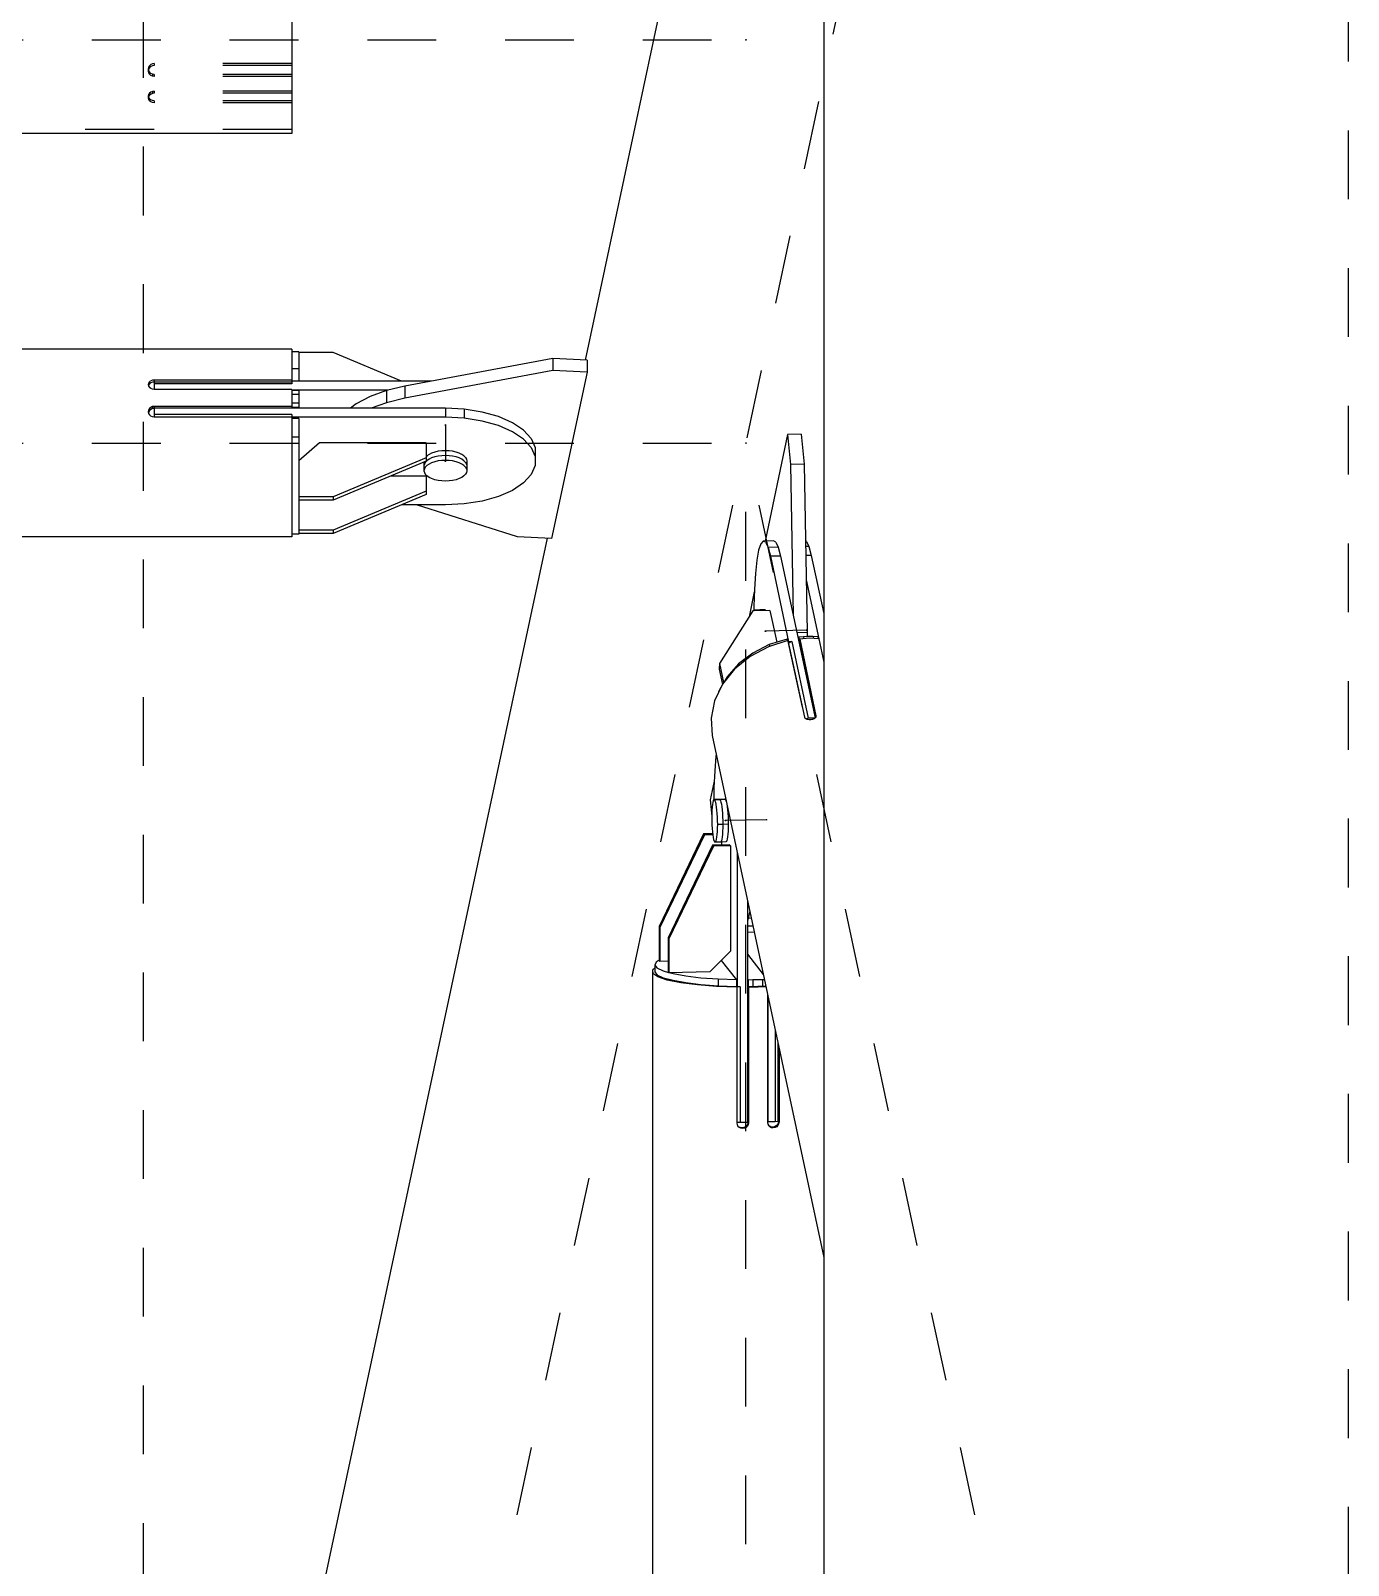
# Model space of a CAD drawing. Header units: millimetres. Extents: x 149919 to 150445, y 136651 to 136866.
# Drawn here: x 150263.599 to 150265.513, y 136703.645 to 136705.875 of the extents above; entities that cross this region are included whole.
import ezdxf

# ---------------------------------------------------------------- set-up
doc = ezdxf.new("R2010")
doc.units = ezdxf.units.MM
doc.header["$LTSCALE"] = 0.25
for name, pattern in [('CENTER', [50.8, 31.75, -6.35, 6.35, -6.35]), ('XKITLINE00', [0]), ('XKITLINE02', [4, 2, -2]), ('XKITLINE03', [6, 3, -1, 1, -1])]:
    doc.linetypes.add(name, pattern=pattern)

# ---------------------------------------------------------------- blocks, each defined once
blk = doc.blocks.new('çatıı')
at = {"color": 8, "linetype": 'CENTER'}
for p, q in [((12195, 4763.35), (12195, 6431.43)), ((12195, 5080.27), (12370, 5900.27)), ((12370, 3985.69), (12370, 5629.8)), ((12238.83, 5492.9), (12238.83, 5487.65)), ((11927.5, 5490.27), (12282.5, 5490.27)), ((12282.5, 4670.27), (12282.5, 5490.27)), ((12370, 5080.27), (12282.5, 5490.27)), ((12291.29, 5463.07), (12285.34, 5462.94)), ((12285.47, 5435.54), (12279.52, 5435.41))]:
    blk.add_line(p, q, dxfattribs=at)
at = {"color": 8, "linetype": 'XKITLINE00'}
for p, q in [((12293.8, 5664.78), (12259.13, 5502.33)), ((12293.8, 5629.8), (12293.8, 5116.07)), ((12216.53, 5503.9), (12168.98, 5503.9)), ((12216.53, 5503.9), (12216.53, 5502.9)), ((12217.53, 5503.52), (12216.53, 5503.52)), ((12217.53, 5503.52), (12217.53, 5502.39)), ((12222.53, 5503.44), (12217.53, 5503.44)), ((12232.46, 5499.26), (12222.53, 5503.44)), ((12216.53, 5502.9), (12216.53, 5499.26)), ((12217.53, 5501.04), (12216.53, 5501.04)), ((12217.53, 5502.39), (12217.53, 5499.26)), ((12254.44, 5502.57), (12232.95, 5498.53)), ((12254.44, 5502.57), (12254.44, 5500.82)), ((12259.41, 5502.32), (12254.44, 5502.57)), ((12259.41, 5502.32), (12259.41, 5500.57)), ((12195.73, 5498.96), (12195.68, 5498.75)), ((12195.85, 5499.15), (12195.73, 5498.96)), ((12195.85, 5498.86), (12195.73, 5498.67)), ((12196.02, 5499.29), (12195.85, 5499.15)), ((12196, 5498.99), (12195.85, 5498.86)), ((12196.03, 5499.01), (12196, 5498.99)), ((12196.27, 5499.39), (12196.03, 5499.31)), ((12196.27, 5499.1), (12196.03, 5499.01)), ((12196.53, 5499.43), (12196.27, 5499.39)), ((12196.53, 5499.13), (12196.27, 5499.1)), ((12196.53, 5499.43), (12196.53, 5499.13)), ((12216.53, 5499.43), (12196.53, 5499.43)), ((12216.53, 5499.13), (12196.53, 5499.13)), ((12196.53, 5499.13), (12196.53, 5498.05)), ((12216.53, 5498.86), (12196.53, 5498.86)), ((12216.53, 5499.26), (12216.53, 5498.86)), ((12236.83, 5499.26), (12216.53, 5499.26)), ((12254.44, 5500.82), (12232.95, 5496.78)), ((12259.41, 5500.57), (12254.26, 5476.42)), ((12259.41, 5500.57), (12254.44, 5500.82)), ((12195.68, 5498.75), (12195.73, 5498.53)), ((12195.73, 5498.67), (12195.71, 5498.6)), ((12195.73, 5498.53), (12195.85, 5498.34)), ((12196.03, 5498.18), (12195.85, 5498.34)), ((12196.27, 5498.08), (12196.03, 5498.18)), ((12196.53, 5498.05), (12196.27, 5498.08)), ((12216.53, 5498.05), (12196.53, 5498.05)), ((12216.53, 5498.05), (12216.53, 5495.6)), ((12230.53, 5497.95), (12216.53, 5497.95)), ((12217.53, 5497.89), (12216.53, 5497.89)), ((12217.53, 5497.31), (12216.53, 5497.31)), ((12217.53, 5497.89), (12217.53, 5496.71)), ((12217.53, 5496.71), (12217.53, 5495.32)), ((12227.9, 5497.02), (12225.88, 5495.95)), ((12230.28, 5497.89), (12227.9, 5497.02)), ((12232.95, 5498.53), (12230.28, 5497.89)), ((12230.28, 5497.89), (12230.28, 5496.14)), ((12232.95, 5496.78), (12230.28, 5496.14)), ((12232.95, 5498.53), (12232.95, 5496.78)), ((12195.73, 5495.05), (12195.68, 5494.81)), ((12195.68, 5494.81), (12195.73, 5494.57)), ((12195.73, 5494.76), (12195.71, 5494.67)), ((12195.85, 5495.28), (12195.73, 5495.05)), ((12195.85, 5494.98), (12195.73, 5494.76)), ((12195.73, 5494.57), (12195.85, 5494.35)), ((12196.03, 5495.45), (12195.85, 5495.28)), ((12196.03, 5495.16), (12195.85, 5494.98)), ((12196.03, 5494.17), (12195.85, 5494.35)), ((12196.27, 5495.56), (12196.03, 5495.45)), ((12196.27, 5495.27), (12196.03, 5495.16)), ((12196.53, 5495.6), (12196.27, 5495.56)), ((12196.27, 5495.56), (12196.27, 5495.27)), ((12196.53, 5495.31), (12196.27, 5495.27)), ((12196.53, 5495.6), (12196.53, 5495.32)), ((12216.53, 5495.6), (12196.53, 5495.6)), ((12196.53, 5495.32), (12196.53, 5494.01)), ((12238.83, 5495.32), (12196.53, 5495.32)), ((12216.53, 5494.41), (12196.53, 5494.41)), ((12217.53, 5496.08), (12216.53, 5496.08)), ((12216.53, 5495.6), (12216.53, 5495.32)), ((12216.53, 5495.45), (12216.53, 5495.32)), ((12217.53, 5495.45), (12216.53, 5495.45)), ((12216.53, 5494.41), (12216.53, 5494.01)), ((12225.88, 5495.95), (12225.07, 5495.32)), ((12230.28, 5496.14), (12228.05, 5495.32)), ((12238.83, 5495.32), (12238.83, 5494.01)), ((12241.56, 5495.18), (12238.83, 5495.32)), ((12241.56, 5495.18), (12241.56, 5493.87)), ((12244.16, 5494.77), (12241.56, 5495.18)), ((12246.53, 5494.11), (12244.16, 5494.77)), ((12196.27, 5494.08), (12196.03, 5494.17)), ((12196.53, 5494.01), (12196.27, 5494.08)), ((12216.53, 5494.01), (12196.53, 5494.01)), ((12216.53, 5494.01), (12216.53, 5476.65)), ((12238.83, 5494.01), (12216.53, 5494.01)), ((12217.53, 5493.82), (12216.53, 5493.82)), ((12217.53, 5493.82), (12217.53, 5488.43)), ((12241.56, 5493.87), (12238.83, 5494.01)), ((12244.16, 5493.46), (12241.56, 5493.87)), ((12246.53, 5492.8), (12244.16, 5493.46)), ((12248.57, 5493.22), (12246.53, 5494.11)), ((12248.57, 5491.91), (12246.53, 5492.8)), ((12250.18, 5492.14), (12248.57, 5493.22)), ((12250.18, 5492.14), (12251.29, 5490.93)), ((12217.53, 5491.14), (12216.53, 5491.14)), ((12220.53, 5490.32), (12217.53, 5487.7)), ((12236.03, 5490.32), (12220.53, 5490.32)), ((12236.03, 5490.32), (12236.03, 5487.65)), ((12250.18, 5490.83), (12248.57, 5491.91)), ((12250.18, 5490.83), (12251.29, 5489.62)), ((12251.29, 5490.93), (12251.86, 5489.63)), ((12288.54, 5491.52), (12285.27, 5476.04)), ((12290.52, 5491.56), (12288.54, 5491.52)), ((12288.54, 5491.52), (12288.95, 5487.14)), ((12290.52, 5491.56), (12290.93, 5487.19)), ((12217.53, 5488.43), (12217.53, 5482.47)), ((12236.03, 5488.14), (12222.53, 5482.45)), ((12236.03, 5487.65), (12222.53, 5481.97)), ((12236.15, 5487.7), (12235.92, 5487.47)), ((12236.15, 5487.7), (12235.92, 5487.47)), ((12236.15, 5488.4), (12236.03, 5488.28)), ((12236.46, 5488.62), (12236.15, 5488.4)), ((12236.46, 5487.92), (12236.15, 5487.7)), ((12236.46, 5487.92), (12236.15, 5487.7)), ((12236.84, 5488.8), (12236.46, 5488.62)), ((12236.84, 5488.11), (12236.46, 5487.92)), ((12236.84, 5488.11), (12236.46, 5487.92)), ((12237.28, 5488.96), (12236.84, 5488.8)), ((12237.28, 5488.26), (12236.84, 5488.11)), ((12237.28, 5488.26), (12236.84, 5488.11)), ((12237.77, 5489.07), (12237.28, 5488.96)), ((12237.77, 5488.37), (12237.28, 5488.26)), ((12237.77, 5488.37), (12237.28, 5488.26)), ((12237.77, 5487.67), (12237.28, 5487.56)), ((12238.3, 5489.13), (12237.77, 5489.07)), ((12238.3, 5488.43), (12237.77, 5488.37)), ((12238.3, 5488.43), (12237.77, 5488.37)), ((12238.3, 5487.74), (12237.77, 5487.67)), ((12238.83, 5489.16), (12238.3, 5489.13)), ((12238.83, 5488.46), (12238.3, 5488.43)), ((12238.83, 5488.46), (12238.3, 5488.43)), ((12238.83, 5487.76), (12238.3, 5487.74)), ((12238.83, 5489.16), (12238.83, 5488.46)), ((12239.37, 5489.13), (12238.83, 5489.16)), ((12239.37, 5488.43), (12238.83, 5488.46)), ((12239.37, 5488.43), (12238.83, 5488.46)), ((12238.83, 5488.46), (12238.83, 5487.76)), ((12239.37, 5487.74), (12238.83, 5487.76)), ((12239.89, 5489.07), (12239.37, 5489.13)), ((12239.89, 5488.37), (12239.37, 5488.43)), ((12239.89, 5488.37), (12239.37, 5488.43)), ((12239.89, 5487.67), (12239.37, 5487.74)), ((12240.38, 5488.96), (12239.89, 5489.07)), ((12240.38, 5488.26), (12239.89, 5488.37)), ((12240.38, 5488.26), (12239.89, 5488.37)), ((12240.38, 5487.56), (12239.89, 5487.67)), ((12240.83, 5488.8), (12240.38, 5488.96)), ((12240.83, 5488.11), (12240.38, 5488.26)), ((12240.83, 5488.11), (12240.38, 5488.26)), ((12241.21, 5488.62), (12240.83, 5488.8)), ((12241.21, 5487.92), (12240.83, 5488.11)), ((12241.21, 5487.92), (12240.83, 5488.11)), ((12241.52, 5488.4), (12241.21, 5488.62)), ((12241.52, 5487.7), (12241.21, 5487.92)), ((12241.52, 5487.7), (12241.21, 5487.92)), ((12241.52, 5488.4), (12241.75, 5488.17)), ((12241.52, 5487.7), (12241.75, 5487.47)), ((12241.52, 5487.7), (12241.75, 5487.47)), ((12241.75, 5488.17), (12241.89, 5487.91)), ((12241.89, 5487.91), (12241.93, 5487.65)), ((12241.93, 5487.65), (12241.93, 5486.95)), ((12251.29, 5489.62), (12251.86, 5488.32)), ((12251.86, 5489.63), (12251.86, 5486.99)), ((12236.03, 5485.47), (12230.85, 5485.47)), ((12235.73, 5487.52), (12235.73, 5486.95)), ((12235.78, 5487.21), (12235.73, 5486.95)), ((12235.78, 5487.21), (12235.73, 5486.95)), ((12235.73, 5486.95), (12235.73, 5486.25)), ((12235.78, 5486.51), (12235.73, 5486.25)), ((12235.73, 5486.25), (12235.78, 5485.99)), ((12235.92, 5487.47), (12235.78, 5487.21)), ((12235.92, 5487.47), (12235.78, 5487.21)), ((12235.92, 5486.77), (12235.78, 5486.51)), ((12235.78, 5485.99), (12235.92, 5485.74)), ((12236.15, 5487.01), (12235.92, 5486.77)), ((12235.92, 5485.74), (12236.15, 5485.5)), ((12236.03, 5485.47), (12236.03, 5482.8)), ((12236.46, 5487.22), (12236.15, 5487.01)), ((12236.46, 5485.29), (12236.15, 5485.5)), ((12236.84, 5487.41), (12236.46, 5487.22)), ((12237.28, 5487.56), (12236.84, 5487.41)), ((12240.83, 5487.41), (12240.38, 5487.56)), ((12241.21, 5487.22), (12240.83, 5487.41)), ((12241.52, 5487.01), (12241.21, 5487.22)), ((12241.52, 5485.5), (12241.21, 5485.29)), ((12241.52, 5487.01), (12241.75, 5486.77)), ((12241.75, 5485.74), (12241.52, 5485.5)), ((12241.75, 5487.47), (12241.89, 5487.21)), ((12241.75, 5487.47), (12241.89, 5487.21)), ((12241.75, 5486.77), (12241.89, 5486.51)), ((12241.89, 5485.99), (12241.75, 5485.74)), ((12241.89, 5487.21), (12241.93, 5486.95)), ((12241.89, 5487.21), (12241.93, 5486.95)), ((12241.89, 5486.51), (12241.93, 5486.25)), ((12241.93, 5486.25), (12241.89, 5485.99)), ((12241.93, 5486.95), (12241.93, 5486.25)), ((12251.29, 5485.69), (12250.18, 5484.47)), ((12251.86, 5486.99), (12251.29, 5485.69)), ((12290.93, 5487.19), (12288.95, 5487.14)), ((12288.95, 5487.14), (12289.37, 5465.21)), ((12290.93, 5487.19), (12291.41, 5462.76)), ((12236.03, 5483.28), (12222.53, 5477.6)), ((12236.84, 5485.1), (12236.46, 5485.29)), ((12237.28, 5484.95), (12236.84, 5485.1)), ((12237.77, 5484.84), (12237.28, 5484.95)), ((12238.3, 5484.77), (12237.77, 5484.84)), ((12238.83, 5484.75), (12238.3, 5484.77)), ((12239.37, 5484.77), (12238.83, 5484.75)), ((12239.89, 5484.84), (12239.37, 5484.77)), ((12240.38, 5484.95), (12239.89, 5484.84)), ((12240.83, 5485.1), (12240.38, 5484.95)), ((12241.21, 5485.29), (12240.83, 5485.1)), ((12248.57, 5483.4), (12246.53, 5482.51)), ((12250.18, 5484.47), (12248.57, 5483.4)), ((12217.53, 5482.47), (12217.53, 5482.45)), ((12217.53, 5482.45), (12217.53, 5482.43)), ((12222.53, 5482.45), (12217.53, 5482.45)), ((12217.53, 5482.43), (12217.53, 5477.14)), ((12222.53, 5481.97), (12217.53, 5481.97)), ((12236.03, 5482.8), (12222.53, 5477.11)), ((12222.53, 5482.45), (12222.53, 5481.97)), ((12238.83, 5481.29), (12232.46, 5481.29)), ((12249.29, 5476.67), (12234.63, 5481.29)), ((12241.56, 5481.43), (12238.83, 5481.29)), ((12244.16, 5481.84), (12241.56, 5481.43)), ((12246.53, 5482.51), (12244.16, 5481.84)), ((12216.53, 5476.65), (12168.98, 5476.65)), ((12217.53, 5477.03), (12216.53, 5477.03)), ((12222.53, 5477.6), (12217.53, 5477.6)), ((12217.53, 5477.14), (12217.53, 5477.11)), ((12217.53, 5477.11), (12217.53, 5477.03)), ((12222.53, 5477.11), (12217.53, 5477.11)), ((12222.53, 5477.6), (12222.53, 5477.11)), ((12254.26, 5476.42), (12249.29, 5476.67)), ((12253.6, 5476.46), (12186.93, 5164.02)), ((12284.34, 5474.7), (12284.08, 5473.24)), ((12284.65, 5475.64), (12284.34, 5474.7)), ((12284.99, 5476.03), (12284.65, 5475.64)), ((12286.48, 5476.06), (12284.99, 5476.03)), ((12285.35, 5475.85), (12284.99, 5476.03)), ((12285.35, 5475.85), (12285.7, 5475.1)), ((12287.19, 5475.13), (12285.7, 5475.1)), ((12285.7, 5475.1), (12286.04, 5473.82)), ((12286.84, 5475.88), (12286.48, 5476.06)), ((12286.84, 5475.88), (12287.19, 5475.13)), ((12287.19, 5475.13), (12287.53, 5473.86)), ((12291.3, 5475.98), (12291.15, 5476.06)), ((12291.65, 5475.23), (12291.16, 5475.22)), ((12291.3, 5475.98), (12291.65, 5475.23)), ((12291.65, 5475.23), (12291.99, 5473.95)), ((12284.08, 5473.24), (12283.87, 5471.33)), ((12287.53, 5473.86), (12286.04, 5473.82)), ((12286.04, 5473.82), (12288.69, 5461.41)), ((12287.53, 5473.86), (12292.55, 5450.33)), ((12291.99, 5473.95), (12291.19, 5473.94)), ((12291.99, 5473.95), (12293.8, 5465.5)), ((12283.87, 5471.33), (12283.72, 5469.06)), ((12291.26, 5470.39), (12293.08, 5461.83)), ((12283.71, 5468.65), (12282.94, 5465.04)), ((12283.72, 5469.06), (12283.64, 5466.51)), ((12283.49, 5465.9), (12278.65, 5458.24)), ((12285.97, 5465.95), (12283.49, 5465.9)), ((12283.64, 5465.99), (12283.59, 5465.9)), ((12283.64, 5466.51), (12283.64, 5465.99)), ((12283.71, 5466), (12283.64, 5465.99)), ((12284.51, 5466.02), (12283.71, 5466)), ((12283.71, 5466), (12283.78, 5465.92)), ((12283.78, 5465.92), (12283.79, 5465.9)), ((12284.51, 5466.02), (12284.44, 5466.01)), ((12284.51, 5466.02), (12284.44, 5466.01)), ((12285.3, 5466.03), (12284.51, 5466.02)), ((12284.51, 5466.02), (12284.58, 5465.93)), ((12284.51, 5466.02), (12284.58, 5465.93)), ((12284.58, 5465.93), (12284.58, 5465.92)), ((12284.58, 5465.93), (12284.58, 5465.92)), ((12285.3, 5466.03), (12285.23, 5466.02)), ((12285.3, 5466.03), (12285.37, 5465.95)), ((12285.37, 5465.95), (12285.38, 5465.94)), ((12285.97, 5465.95), (12286.96, 5461.32)), ((12293.8, 5466.12), (12293.66, 5466.12)), ((12285.87, 5460.98), (12283.49, 5459.76)), ((12288.6, 5461.56), (12285.75, 5460.68)), ((12288.46, 5461.78), (12285.87, 5460.98)), ((12285.87, 5460.98), (12285.92, 5460.74)), ((12288.46, 5461.78), (12288.51, 5461.54)), ((12288.6, 5461.56), (12290.98, 5450.43)), ((12289.14, 5461.42), (12288.68, 5461.2)), ((12288.69, 5461.41), (12288.68, 5461.21)), ((12289.14, 5461.42), (12288.69, 5461.41)), ((12289.14, 5461.42), (12291.51, 5450.29)), ((12291.41, 5462.76), (12289.9, 5462.72)), ((12290.16, 5462.07), (12290.13, 5461.64)), ((12290.86, 5462.13), (12290.16, 5462.07)), ((12290.16, 5462.07), (12290.28, 5461.51)), ((12290.28, 5461.51), (12290.25, 5461.09)), ((12290.3, 5461.77), (12290.27, 5461.27)), ((12290.27, 5461.27), (12292.59, 5450.38)), ((12291.69, 5461.93), (12290.3, 5461.77)), ((12290.3, 5461.77), (12292.67, 5450.64)), ((12291.55, 5462.16), (12290.86, 5462.13)), ((12290.86, 5462.13), (12290.92, 5461.84)), ((12291.41, 5462.76), (12291.41, 5462.15)), ((12292.25, 5462.16), (12291.55, 5462.16)), ((12293.07, 5461.83), (12291.69, 5461.93)), ((12292.25, 5462.16), (12292.31, 5461.89)), ((12292.94, 5462.13), (12292.25, 5462.16)), ((12292.94, 5462.13), (12293, 5461.84)), ((12293.07, 5461.83), (12293.8, 5458.45)), ((12283.1, 5459.27), (12280.84, 5457.43)), ((12283.49, 5459.76), (12281.42, 5458.18)), ((12285.75, 5460.68), (12283.1, 5459.27)), ((12278.65, 5458.24), (12278.59, 5457.41)), ((12278.59, 5457.41), (12279.07, 5455.2)), ((12278.65, 5458.24), (12279.24, 5455.46)), ((12280.84, 5457.43), (12279.09, 5455.25)), ((12281.42, 5458.18), (12279.75, 5456.31)), ((12279.09, 5455.25), (12277.93, 5452.83)), ((12278.54, 5454.21), (12278.44, 5453.9)), ((12278.84, 5454.74), (12278.54, 5454.21)), ((12279.75, 5456.31), (12279.27, 5455.47)), ((12277.93, 5452.83), (12277.43, 5450.3)), ((12277.43, 5450.3), (12277.61, 5447.78)), ((12290.98, 5450.43), (12291.07, 5450.31)), ((12291.2, 5450.19), (12291.07, 5450.31)), ((12291.41, 5450.1), (12291.2, 5450.19)), ((12291.51, 5450.29), (12291.25, 5450.16)), ((12291.66, 5450.06), (12291.41, 5450.1)), ((12292.53, 5450.31), (12291.51, 5450.29)), ((12291.93, 5450.07), (12291.66, 5450.06)), ((12292.18, 5450.12), (12291.93, 5450.07)), ((12292.41, 5450.22), (12292.18, 5450.12)), ((12292.39, 5451.3), (12292.38, 5451.11)), ((12292.57, 5450.34), (12292.41, 5450.22)), ((12292.66, 5450.49), (12292.57, 5450.34)), ((12292.67, 5450.64), (12292.66, 5450.49)), ((12277.61, 5447.78), (12293.8, 5371.93)), ((12278.14, 5444.76), (12277.96, 5442.65)), ((12278.18, 5445.07), (12278.14, 5444.76)), ((12277.89, 5441.14), (12277.32, 5438.41)), ((12277.96, 5442.65), (12277.85, 5440.22)), ((12277.85, 5440.22), (12277.83, 5438.44)), ((12277.32, 5438.41), (12277.53, 5436.07)), ((12277.54, 5436.41), (12277.53, 5435.89)), ((12277.56, 5436.9), (12277.54, 5436.41)), ((12277.58, 5437.35), (12277.56, 5436.9)), ((12277.63, 5437.73), (12277.58, 5437.35)), ((12277.68, 5438.04), (12277.63, 5437.73)), ((12277.73, 5438.28), (12277.68, 5438.04)), ((12277.8, 5438.42), (12277.73, 5438.28)), ((12277.86, 5438.47), (12277.8, 5438.42)), ((12278.66, 5438.49), (12277.86, 5438.47)), ((12277.93, 5438.43), (12277.86, 5438.47)), ((12278.73, 5438.45), (12277.93, 5438.43)), ((12277.93, 5438.43), (12278, 5438.29)), ((12278, 5438.29), (12278.07, 5438.07)), ((12278.07, 5438.07), (12278.14, 5437.76)), ((12278.14, 5437.76), (12278.19, 5437.38)), ((12278.19, 5437.38), (12278.24, 5436.94)), ((12278.24, 5436.94), (12278.28, 5436.45)), ((12278.28, 5436.45), (12278.31, 5435.93)), ((12279.45, 5438.51), (12278.66, 5438.49)), ((12278.73, 5438.45), (12278.66, 5438.49)), ((12278.73, 5438.45), (12278.66, 5438.49)), ((12279.52, 5438.46), (12278.73, 5438.45)), ((12278.73, 5438.45), (12278.8, 5438.31)), ((12278.73, 5438.45), (12278.8, 5438.31)), ((12278.8, 5438.31), (12278.87, 5438.09)), ((12278.8, 5438.31), (12278.87, 5438.09)), ((12278.87, 5438.09), (12278.93, 5437.78)), ((12278.87, 5438.09), (12278.93, 5437.78)), ((12278.93, 5437.78), (12278.99, 5437.4)), ((12278.93, 5437.78), (12278.99, 5437.4)), ((12278.99, 5437.4), (12279.04, 5436.96)), ((12278.99, 5437.4), (12279.04, 5436.96)), ((12279.04, 5436.96), (12279.08, 5436.47)), ((12279.04, 5436.96), (12279.08, 5436.47)), ((12279.08, 5436.47), (12279.11, 5435.95)), ((12279.08, 5436.47), (12279.11, 5435.95)), ((12279.52, 5438.46), (12279.45, 5438.51)), ((12279.52, 5438.46), (12279.59, 5438.33)), ((12279.59, 5438.33), (12279.66, 5438.1)), ((12279.66, 5438.1), (12279.72, 5437.8)), ((12279.72, 5437.8), (12279.78, 5437.42)), ((12279.78, 5437.42), (12279.83, 5436.98)), ((12279.83, 5436.98), (12279.87, 5436.49)), ((12279.87, 5436.49), (12279.9, 5435.97)), ((12277.53, 5435.89), (12277.54, 5435.35)), ((12277.54, 5435.35), (12277.56, 5434.81)), ((12277.56, 5434.81), (12277.58, 5434.29)), ((12277.58, 5434.29), (12277.63, 5433.8)), ((12278.31, 5435.93), (12278.33, 5435.4)), ((12278.33, 5434.33), (12278.31, 5433.84)), ((12278.33, 5435.4), (12278.34, 5434.86)), ((12278.34, 5434.86), (12278.33, 5434.33)), ((12279.13, 5434.87), (12278.34, 5434.86)), ((12279.11, 5435.95), (12279.13, 5435.41)), ((12279.11, 5435.95), (12279.13, 5435.41)), ((12279.13, 5434.35), (12279.11, 5433.86)), ((12279.13, 5434.35), (12279.11, 5433.86)), ((12279.13, 5435.41), (12279.13, 5434.87)), ((12279.13, 5435.41), (12279.13, 5434.87)), ((12279.92, 5434.89), (12279.13, 5434.87)), ((12279.13, 5434.87), (12279.13, 5434.35)), ((12279.13, 5434.87), (12279.13, 5434.35)), ((12279.9, 5435.97), (12279.92, 5435.43)), ((12279.92, 5434.37), (12279.9, 5433.88)), ((12279.92, 5435.43), (12279.92, 5434.89)), ((12279.92, 5434.89), (12279.92, 5434.37)), ((12276.33, 5433.51), (12269.88, 5420.05)), ((12276.46, 5433.34), (12270.01, 5419.89)), ((12277.66, 5433.53), (12276.33, 5433.51)), ((12276.33, 5433.51), (12276.46, 5433.34)), ((12277.67, 5433.37), (12276.46, 5433.34)), ((12277.63, 5433.8), (12277.68, 5433.36)), ((12280.11, 5431.9), (12277.63, 5431.84)), ((12277.68, 5433.36), (12277.73, 5432.98)), ((12277.73, 5432.98), (12277.8, 5432.68)), ((12277.8, 5432.68), (12277.86, 5432.45)), ((12277.86, 5432.45), (12277.93, 5432.32)), ((12278, 5432.27), (12277.93, 5432.32)), ((12278.07, 5432.32), (12278, 5432.27)), ((12278.8, 5432.29), (12278, 5432.27)), ((12278.14, 5432.47), (12278.07, 5432.32)), ((12278.19, 5432.7), (12278.14, 5432.47)), ((12278.24, 5433.01), (12278.19, 5432.7)), ((12278.28, 5433.4), (12278.24, 5433.01)), ((12278.31, 5433.84), (12278.28, 5433.4)), ((12278.87, 5432.34), (12278.8, 5432.29)), ((12278.87, 5432.34), (12278.8, 5432.29)), ((12279.59, 5432.31), (12278.8, 5432.29)), ((12278.93, 5432.49), (12278.87, 5432.34)), ((12278.93, 5432.49), (12278.87, 5432.34)), ((12278.99, 5432.72), (12278.93, 5432.49)), ((12278.99, 5432.72), (12278.93, 5432.49)), ((12278.93, 5432.29), (12278.93, 5431.87)), ((12279.04, 5433.03), (12278.99, 5432.72)), ((12279.04, 5433.03), (12278.99, 5432.72)), ((12279.08, 5433.42), (12279.04, 5433.03)), ((12279.08, 5433.42), (12279.04, 5433.03)), ((12279.11, 5433.86), (12279.08, 5433.42)), ((12279.11, 5433.86), (12279.08, 5433.42)), ((12279.66, 5432.36), (12279.59, 5432.31)), ((12279.72, 5432.5), (12279.66, 5432.36)), ((12279.78, 5432.73), (12279.72, 5432.5)), ((12279.83, 5433.05), (12279.78, 5432.73)), ((12279.87, 5433.43), (12279.83, 5433.05)), ((12279.9, 5433.88), (12279.87, 5433.43)), ((12280.11, 5431.9), (12280.24, 5431.73)), ((12277.63, 5431.84), (12271.18, 5418.39)), ((12277.76, 5431.68), (12271.31, 5418.23)), ((12277.63, 5431.84), (12277.76, 5431.68)), ((12280.24, 5431.73), (12277.76, 5431.68)), ((12280.24, 5431.73), (12280.24, 5416.45)), ((12281.23, 5430.82), (12281.23, 5411.25)), ((12282.71, 5423.85), (12282.71, 5391.56)), ((12282.82, 5421.21), (12282.71, 5420.81)), ((12283.05, 5422.29), (12282.82, 5421.21)), ((12283.28, 5421.22), (12282.82, 5421.21)), ((12269.88, 5420.05), (12270.01, 5419.89)), ((12269.88, 5420.05), (12269.88, 5415.13)), ((12270.01, 5419.89), (12270.01, 5414.96)), ((12283.52, 5420.08), (12282.71, 5420.06)), ((12283.71, 5419.19), (12282.71, 5419.17)), ((12271.18, 5418.39), (12271.31, 5418.23)), ((12271.18, 5418.39), (12271.18, 5413.46)), ((12271.31, 5418.23), (12271.31, 5413.3)), ((12280.24, 5416.45), (12277.26, 5413.43)), ((12269.45, 5414.86), (12269.25, 5414.41)), ((12269.25, 5414.41), (12269.25, 5413.43)), ((12269.25, 5414.41), (12269.6, 5413.96)), ((12269.89, 5415.12), (12269.45, 5414.86)), ((12269.88, 5415.13), (12270.01, 5414.96)), ((12271.18, 5414.98), (12270.01, 5414.96)), ((12278.89, 5415.08), (12281.1, 5412.27)), ((12282.71, 5415.99), (12285.02, 5413.06)), ((12269.25, 5413.98), (12268.91, 5413.7)), ((12268.91, 5413.7), (12268.91, 5112.58)), ((12268.91, 5413.7), (12268.96, 5413.19)), ((12269.7, 5412.69), (12268.96, 5413.19)), ((12269.25, 5413.43), (12269.6, 5412.97)), ((12270.5, 5413.53), (12269.6, 5413.96)), ((12270.5, 5412.54), (12269.6, 5412.97)), ((12271.07, 5412.24), (12269.7, 5412.69)), ((12271.31, 5413.31), (12270.5, 5413.53)), ((12271.9, 5412.16), (12270.5, 5412.54)), ((12273.02, 5411.84), (12271.07, 5412.24)), ((12271.18, 5413.46), (12271.31, 5413.3)), ((12277.26, 5413.43), (12271.31, 5413.3)), ((12271.9, 5413.14), (12271.33, 5413.3)), ((12273.74, 5412.81), (12271.9, 5413.14)), ((12273.74, 5411.82), (12271.9, 5412.16)), ((12275.45, 5411.53), (12273.02, 5411.84)), ((12275.96, 5412.54), (12273.74, 5412.81)), ((12275.96, 5411.56), (12273.74, 5411.82)), ((12278.44, 5412.36), (12275.96, 5412.54)), ((12278.44, 5412.36), (12278.44, 5411.37)), ((12281.1, 5412.27), (12278.44, 5412.36)), ((12281.1, 5412.27), (12281.1, 5411.28)), ((12282.71, 5412.39), (12282.82, 5412.25)), ((12283.52, 5412.26), (12282.82, 5412.25)), ((12282.82, 5412.25), (12282.82, 5411.27)), ((12284.22, 5412.27), (12283.52, 5412.26)), ((12283.52, 5412.26), (12283.52, 5411.27)), ((12284.91, 5412.29), (12284.22, 5412.27)), ((12285.18, 5412.3), (12284.91, 5412.29)), ((12284.91, 5412.29), (12284.91, 5411.31)), ((12278.23, 5411.32), (12275.45, 5411.53)), ((12278.44, 5411.37), (12275.96, 5411.56)), ((12281.15, 5411.21), (12278.23, 5411.32)), ((12281.1, 5411.28), (12278.44, 5411.37)), ((12281.1, 5411.28), (12281.15, 5411.21)), ((12281.15, 5411.21), (12281.15, 5391.5)), ((12281.19, 5411.29), (12281.23, 5411.25)), ((12281.19, 5411.29), (12281.19, 5391.57)), ((12281.68, 5411.26), (12281.23, 5411.25)), ((12281.68, 5411.26), (12281.68, 5391.54)), ((12282.71, 5411.41), (12282.82, 5411.27)), ((12282.79, 5411.32), (12282.79, 5391.6)), ((12282.79, 5411.32), (12282.87, 5411.22)), ((12283.52, 5411.27), (12282.82, 5411.27)), ((12282.87, 5411.22), (12282.87, 5391.5)), ((12284.27, 5411.22), (12282.87, 5411.22)), ((12284.22, 5411.29), (12283.52, 5411.27)), ((12284.91, 5411.31), (12284.22, 5411.29)), ((12285.4, 5411.27), (12284.27, 5411.22)), ((12285.39, 5411.32), (12284.91, 5411.31)), ((12285.64, 5410.13), (12285.64, 5391.56)), ((12285.69, 5409.91), (12285.69, 5391.63)), ((12286.73, 5405.04), (12286.73, 5391.65)), ((12287.14, 5403.1), (12287.14, 5391.7)), ((12287.22, 5402.75), (12287.22, 5391.74)), ((12287.3, 5402.36), (12287.3, 5391.63)), ((12282.71, 5395.42), (12282.79, 5395.33)), ((12282.79, 5395.15), (12282.71, 5395.19)), ((12282.79, 5395.24), (12282.72, 5395.25)), ((12281.15, 5391.62), (12281.19, 5391.57)), ((12281.15, 5391.5), (12281.22, 5391.23)), ((12281.68, 5391.54), (12281.19, 5391.57)), ((12281.22, 5391.23), (12281.32, 5391)), ((12281.43, 5390.92), (12281.3, 5391.04)), ((12281.51, 5390.82), (12281.32, 5391)), ((12281.67, 5390.8), (12281.43, 5390.92)), ((12281.75, 5390.7), (12281.51, 5390.82)), ((12281.93, 5390.76), (12281.67, 5390.8)), ((12282.71, 5391.56), (12281.68, 5391.54)), ((12282.01, 5390.66), (12281.75, 5390.7)), ((12282.2, 5390.8), (12281.93, 5390.76)), ((12282.27, 5390.7), (12282.01, 5390.66)), ((12282.43, 5390.92), (12282.2, 5390.8)), ((12282.51, 5390.82), (12282.27, 5390.7)), ((12282.62, 5391.11), (12282.43, 5390.92)), ((12282.7, 5391.01), (12282.51, 5390.82)), ((12282.75, 5391.34), (12282.62, 5391.11)), ((12282.82, 5391.24), (12282.7, 5391.01)), ((12282.79, 5391.6), (12282.75, 5391.34)), ((12282.75, 5391.34), (12282.82, 5391.24)), ((12282.79, 5391.6), (12282.87, 5391.5)), ((12282.87, 5391.5), (12282.82, 5391.24)), ((12285.64, 5391.69), (12285.69, 5391.63)), ((12285.64, 5391.56), (12285.68, 5391.3)), ((12285.68, 5391.3), (12285.8, 5391.07)), ((12286.73, 5391.65), (12285.69, 5391.63)), ((12285.91, 5391), (12285.78, 5391.12)), ((12285.98, 5390.9), (12285.8, 5391.07)), ((12286.14, 5390.89), (12285.91, 5391)), ((12286.21, 5390.79), (12285.98, 5390.9)), ((12286.39, 5390.86), (12286.14, 5390.89)), ((12286.47, 5390.76), (12286.21, 5390.79)), ((12286.65, 5390.91), (12286.39, 5390.86)), ((12286.73, 5390.81), (12286.47, 5390.76)), ((12286.88, 5391.04), (12286.65, 5390.91)), ((12287.14, 5391.7), (12286.73, 5391.65)), ((12286.96, 5390.94), (12286.73, 5390.81)), ((12287.03, 5391.19), (12286.88, 5391.04)), ((12287.14, 5391.13), (12286.96, 5390.94)), ((12287.06, 5391.23), (12287.03, 5391.19)), ((12287.18, 5391.47), (12287.06, 5391.23)), ((12287.24, 5391.37), (12287.14, 5391.13)), ((12287.22, 5391.74), (12287.18, 5391.47)), ((12287.22, 5391.74), (12287.3, 5391.63)), ((12287.3, 5391.63), (12287.24, 5391.37))]:
    blk.add_line(p, q, dxfattribs=at)
at = {"color": 7, "linetype": 'XKITLINE00'}
for p, q in [((12216.53, 5552.61), (12216.53, 5538.71)), ((12216.53, 5538.71), (12216.53, 5535.76)), ((12216.53, 5535.24), (12173.68, 5535.24)), ((12216.53, 5535.76), (12216.53, 5535.24))]:
    blk.add_line(p, q, dxfattribs=at)
at = {"color": 116, "linetype": 'XKITLINE02', "true_color": 0x136734}
for p, q in [((12216.53, 5552.61), (12216.53, 5545.13)), ((12216.53, 5546.61), (12216.53, 5540.99)), ((12195.73, 5544.87), (12195.68, 5544.62)), ((12195.68, 5544.62), (12195.73, 5544.38)), ((12195.68, 5544.62), (12195.68, 5544.33)), ((12195.73, 5544.58), (12195.68, 5544.33)), ((12195.68, 5544.33), (12195.73, 5544.09)), ((12195.85, 5545.09), (12195.73, 5544.87)), ((12195.85, 5544.8), (12195.73, 5544.58)), ((12195.73, 5544.38), (12195.85, 5544.16)), ((12195.73, 5544.09), (12195.85, 5543.87)), ((12196, 5545.23), (12195.85, 5545.09)), ((12196.03, 5544.97), (12195.85, 5544.8)), ((12196.03, 5543.99), (12195.85, 5544.16)), ((12196.03, 5543.69), (12195.85, 5543.87)), ((12196.03, 5545.27), (12196, 5545.23)), ((12196.27, 5545.39), (12196.03, 5545.27)), ((12196.27, 5545.06), (12196.03, 5544.97)), ((12196.27, 5543.87), (12196.03, 5543.99)), ((12196.27, 5543.58), (12196.03, 5543.69)), ((12196.53, 5545.44), (12196.27, 5545.39)), ((12196.53, 5545.13), (12196.27, 5545.06)), ((12196.53, 5543.83), (12196.27, 5543.87)), ((12196.27, 5543.87), (12196.27, 5543.58)), ((12196.53, 5543.54), (12196.27, 5543.58)), ((12196.53, 5545.44), (12196.53, 5545.13)), ((12216.53, 5545.44), (12196.53, 5545.44)), ((12216.53, 5545.13), (12196.53, 5545.13)), ((12216.53, 5543.83), (12196.53, 5543.83)), ((12196.53, 5543.83), (12196.53, 5543.54)), ((12216.53, 5543.54), (12196.53, 5543.54)), ((12196.03, 5541.25), (12195.85, 5541.1)), ((12196.27, 5541.35), (12196.03, 5541.25)), ((12196.53, 5541.39), (12196.27, 5541.35)), ((12196.27, 5541.35), (12196.27, 5541.06)), ((12216.53, 5541.39), (12196.53, 5541.39)), ((12196.53, 5541.39), (12196.53, 5541.1)), ((12195.73, 5540.91), (12195.68, 5540.69)), ((12195.68, 5540.69), (12195.73, 5540.47)), ((12195.68, 5540.69), (12195.68, 5540.4)), ((12195.73, 5540.61), (12195.68, 5540.4)), ((12195.68, 5540.4), (12195.73, 5540.18)), ((12195.85, 5541.1), (12195.73, 5540.91)), ((12195.85, 5540.81), (12195.73, 5540.61)), ((12195.73, 5540.47), (12195.85, 5540.28)), ((12195.73, 5540.18), (12195.85, 5539.99)), ((12196.03, 5540.96), (12195.85, 5540.81)), ((12196, 5540.15), (12195.85, 5540.28)), ((12196.03, 5539.83), (12195.85, 5539.99)), ((12196.03, 5540.13), (12196, 5540.15)), ((12196.11, 5540.99), (12196.03, 5540.96)), ((12196.27, 5540.05), (12196.03, 5540.13)), ((12196.27, 5539.75), (12196.03, 5539.83)), ((12196.27, 5541.06), (12196.11, 5540.99)), ((12196.53, 5541.1), (12196.27, 5541.06)), ((12196.53, 5540.02), (12196.27, 5540.05)), ((12196.53, 5539.71), (12196.27, 5539.75)), ((12216.53, 5541.1), (12196.53, 5541.1)), ((12216.53, 5540.02), (12196.53, 5540.02)), ((12196.53, 5540.02), (12196.53, 5539.71)), ((12216.53, 5539.71), (12196.53, 5539.71)), ((12216.53, 5540.99), (12216.53, 5535.88)), ((12216.53, 5536.94), (12216.53, 5535.76)), ((12216.53, 5535.84), (11993.46, 5535.84))]:
    blk.add_line(p, q, dxfattribs=at)
at = {"color": 1, "linetype": 'XKITLINE03'}
blk.add_line((11927.5, 5548.87), (12282.5, 5548.87), dxfattribs=at)
at = {"color": 1, "linetype": 'XKITLINE00'}
blk.add_circle((12282.5, 5548.87), 0.05, dxfattribs=at)
at = {"color": 8, "linetype": 'XKITLINE00'}
for centre in [(12238.83, 5492.9), (12282.5, 5490.27), (12282.5, 5490.27), (12282.5, 5490.27), (12238.83, 5487.65), (12291.29, 5463.07), (12285.34, 5462.94), (12279.52, 5435.41), (12285.47, 5435.54)]:
    blk.add_circle(centre, 0.05, dxfattribs=at)

msp = doc.modelspace()

# ---------------------------------------------------------------- block references
at = {"xscale": 0.009999943142843078, "yscale": 0.009999943142843078, "zscale": 0.009999943142843078}
msp.add_blockref('çatıı', (150141.8141, 136650.3731), dxfattribs=at)

doc.saveas('drawing.dxf')
